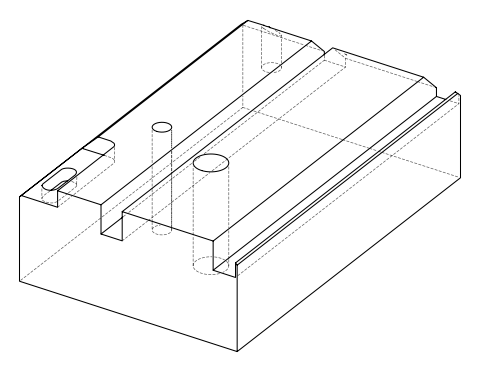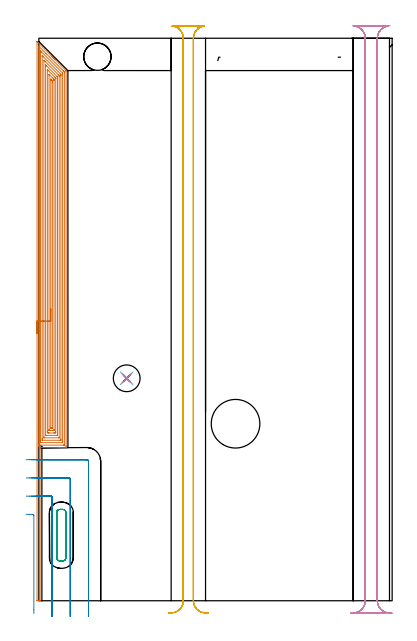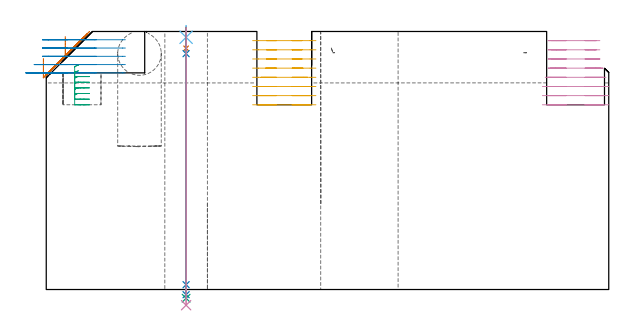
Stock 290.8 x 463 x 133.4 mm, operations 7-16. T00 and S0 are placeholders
(PLAN: 16 operations, 10 tool changes, 88 min)
(1 INDEXABLE_INSERT_DRILL_THROUGH_HOLE_FROM_SOLID | STEP1HOLE | NXT0302_035 | 0.55 min | 167535 mm3)
(2 INDEXABLE_INSERT_DRILL_BLIND_HOLE_FROM_SOLID | STEP1POCKET | NXT0302_016 | 0.25 min | 23567 mm3)
(3 AREA_MILL | FG_CHAMFER_SURFACE | UGT0205_001 | 7.44 min | 36698 mm3)
(4 AREA_MILL_1 | FG_CHAMFER_SURFACE_1 | UGT0205_001 | 10.05 min | 48924 mm3)
(5 AREA_MILL_2 | FG_CHAMFER_SURFACE_2 | UGT0205_001 | 0.23 min | 3075 mm3)
(6 AREA_MILL_3 | FG_CHAMFER_SURFACE_3 | UGT0205_001 | 3.81 min | 76125 mm3)
(7 AREA_MILL_4 | FG_CHAMFER_SURFACE_4 | UGT0205_001 | 24.55 min | 117321 mm3)
(8 MILL_CORNER_NOTCH_RECTANGULAR | CORNER_NOTCH_RECTANGULAR | UGT0201_094 | Follow Part, ap 5, ae 75% | 4.94 min | 111029 mm3)
(9 MILL_RECTANGULAR_POCKET | POCKET_RECTANGULAR_STRAIGHT | NXT0201_011 | Follow Part, ap 3, ae 75% | 1.72 min | 16537 mm3)
(10 MILL_RECTANGULAR_SLOT | SLOT_RECTANGULAR | UGT0201_094 | Follow Part, ap 5, ae 75% | 16.39 min | 463111 mm3)
(11 MILL_RECTANGULAR_SLOT_1 | SLOT_RECTANGULAR_1 | UGT0201_094 | Follow Part, ap 5, ae 75% | 16.28 min | 490563 mm3)
(12 SPOT_DRILL | STEP1HOLE_1 | NXT0321_9005460120000 | 0.05 min | 203 mm3)
(13 DRILL_BLIND_HOLE_INTO_CENTER | STEP1HOLE_1 | NXT0301_029 | 0.04 min | 175 mm3)
(14 GUN_DRILL_THROUGH_HOLE | STEP1HOLE_1 | UGT0307_001 | 0.59 min | 2378 mm3)
(15 SPADE_DRILL_TO_ENLARGE_THROUGH_HOLE | STEP1HOLE_1 | UGT0306_004 | 0.56 min | 16261 mm3)
(16 DRILL_TO_ENLARGE_THROUGH_HOLE | STEP1HOLE_1 | UGT0301_053 | 0.58 min | 31632 mm3)
(TOOL NXT0302_035 | Index. Insert Drill 40mm [880-D4000L40-05] | D40 PA176 FL200 Z2)
(TOOL NXT0302_016 | Index. Insert Drill 22.5mm [880-D2250L25-03] | D22.5 PA176 FL68 Z2)
(TOOL UGT0205_001 | Chamfer Mill 20 x 3 x 45 deg. | D20 FL50 Z2)
(TOOL UGT0201_094 | End mill 20 mm | D20 FL38 Z4)
(TOOL NXT0201_011 | ENDMILL 12mm [2P460-1200-NA 1630] | D12 FL38 Z6)
(TOOL NXT0321_9005460120000 | NC Spot Drill, 142deg, 12mm, Carbide, Uncoated | D12 PA142 FL30 Z2)
(TOOL NXT0301_029 | Carbide Drill 5.8mm [860.1-0580-017A1-MM 2214] | D5.8 PA140 FL28 Z2)
(TOOL UGT0307_001 | Gun Drill 5 mm | D5 PA130 FL24 Z1)
(TOOL UGT0306_004 | Spade Drill 13.5mm | D13.5 PA132 FL10 Z2)
(TOOL UGT0301_053 | Twist Drill 22 mm | D22 PA118 FL150 Z2)
(OP 7 AREA_MILL_4)
G17 G21 G94 G90
T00 M6
G54
G17 G0 G90 X-1.5 Y220.15 S1061 M3
G43 Z143.4 H0
Z119.5
G94 G1 Y220.188 Z118.628 F250.
Y220.302 Z117.764
Y220.491 Z116.912
Y220.753 Z116.08
Y221.087 Z115.274
Y221.49 Z114.5
Y221.959 Z113.764
Y222.49 Z113.072
Y223.079 Z112.429
Y223.722 Z111.84
Y224.414 Z111.308
Y225.15 Z110.84
Y225.924 Z110.437
Y226.73 Z110.103
Y227.562 Z109.841
Y228.414 Z109.652
Y229.278 Z109.538
Y230.15 Z109.5
Y460.003
X-1.496 Y460.28 Z109.504
X-1.494 Y460.282 Z109.505
X-1.48 Y460.28 Z109.52
X-0.734 Y459.535 Z110.263
X10.513 Y448.287 Z121.513
X10.727 Y448.074 Z121.725
X10.891 Y447.911 Z121.886
X11.052 Y447.749 Z122.05
X11.173 Y447.628 Z122.171
X11.333 Y447.47 Z122.328
X11.489 Y447.312 Z122.487
X11.62 Y447.181 Z122.618
X11.774 Y447.028 Z122.77
X11.925 Y446.876 Z122.923
X12.067 Y446.735 Z123.064
X12.216 Y446.586 Z123.211
X12.362 Y446.439 Z123.359
X12.513 Y446.288 Z123.511
X12.657 Y446.145 Z123.653
X12.798 Y446.003 Z123.796
X12.96 Y445.842 Z123.957
X13.099 Y445.703 Z124.095
X13.235 Y445.567 Z124.232
X13.406 Y445.395 Z124.404
X22.337 Y436.464 Z133.336
X22.371 Y436.425 Z133.37
X22.393 Y436.396 Z133.392
X22.4 Y435.57 Z133.4
Y127.44
X22.396 Y126.547 Z133.396
X22.393 Y126.107 Z133.393
X21.928 Y126.1 Z132.928
X17.513 Z128.513
X16.63 Z127.624
X1.003 Z111.998
Y126.01 Z111.997
Y125.654
X1. Y125.288 Z111.999
Y125.281 Z111.997
Y125.273
X1.007 Y125.22 Z111.988
X1.008 Y125.207 Z111.986
X1.002 Y125.203 Z111.997
X1. Y125.202 Z112.
Y0.168
X0.997 Y0.01 Z111.988
X0.903 Y0.003 Z111.895
X0.802 Y0. Z111.802
X0.521 Z111.52
X-0.145 Z110.849
X-1.36 Z109.636
X-1.491 Y0.003 Z109.505
X-1.5 Y0.407 Z109.5
Y230.15
X-0.086 Z110.914
Y455.159
X-0.085 Y456.052 Z110.915
X-0.084 Y456.113 Z110.916
X-0.076 Y456.414 Z110.924
X0.02 Y456.322 Z111.02
X0.236 Y456.113 Z111.236
X5.82 Y450.53 Z116.82
X20.162 Y436.188 Z131.162
X20.774 Y435.57 Z131.774
X20.979 Y435.357 Z131.979
X20.986 Y434.677 Z131.986
X20.985 Y128.394 Z131.985
X20.984 Y128.333 Z131.984
X20.979 Y128.127 Z131.979
X20.975 Y128.11 Z131.975
X20.899 Y128.106 Z131.899
X20.776 Y128.102 Z131.776
X20.623 Y128.101 Z131.623
X20.392 Y128.1 Z131.392
X1.851 Z112.851
X1.621 Y128.098 Z112.621
X0.977 Y128.091 Z111.977
X0.738 Y128.055 Z111.738
X0.52 Y127.971 Z111.52
X0.331 Y127.851 Z111.331
X0.154 Y127.69 Z111.154
X-0.053 Y127.44 Z110.947
X-0.059 Y127.439 Z110.941
X-0.079 Y127.44 Z110.921
X-0.086 Y128.333 Z110.914
Y230.15
X1.328 Z112.328
X1.329 Y451.647 Z112.329
Y451.942
X1.334 Y452.54 Z112.334
X1.335 Y452.548 Z112.335
X1.354 Y452.54 Z112.354
X1.621 Y452.278 Z112.621
X2.254 Y451.647 Z113.254
X19.279 Y434.622 Z130.279
X19.485 Y434.412 Z130.485
X19.536 Y434.357 Z130.536
X19.558 Y434.331 Z130.558
X19.564 Y434.276 Z130.564
X19.568 Y434.08 Z130.568
X19.57 Y433.784 Z130.57
X19.571 Y433.489 Z130.571
Y131.012
X19.569 Y130.719 Z130.569
X19.564 Y130.119 Z130.564
X19.297 Y130.101 Z130.297
X19.279 Z130.279
X1.639 Z112.639
X1.621 Z112.621
X1.336 Y130.119 Z112.336
X1.332 Y130.411 Z112.332
X1.329 Y131.012 Z112.329
Y131.308
X1.328 Y230.15 Z112.328
X2.743 Z113.743
Y447.832
X2.744 Y448.074 Z113.744
X2.748 Y448.584 Z113.748
X2.749 Y448.689 Z113.749
X2.947 Y448.496 Z113.947
X3.377 Y448.074 Z114.377
X17.667 Y433.784 Z128.667
X17.824 Y433.624 Z128.824
X18.145 Y433.295 Z129.145
X18.151 Y433.139 Z129.151
X18.154 Y432.891 Z129.154
X18.157 Y432.24 Z129.157
Y431.998
Y133.041
X18.156 Y132.799 Z129.156
X18.152 Y132.153 Z129.152
X18.15 Y132.113 Z129.15
X18.117 Y132.11 Z129.117
X18.031 Y132.105 Z129.031
X17.859 Y132.102 Z128.859
X17.513 Y132.1 Z128.513
X17.321 Z128.321
X2.956 Y132.101 Z113.956
X2.837 Y132.103 Z113.837
X2.778 Y132.107 Z113.778
X2.753 Y132.11 Z113.753
X2.75 Y132.125 Z113.75
X2.744 Y132.555 Z113.744
X2.743 Y132.799 Z113.743
Y133.45
Y230.15
X4.157 Z115.157
Y444.616
X4.158 Y444.73 Z115.158
X4.161 Y444.805 Z115.161
X4.164 Y444.825 Z115.164
X4.165 Z115.165
X4.192 Y444.804 Z115.192
X4.27 Y444.73 Z115.27
X4.5 Y444.502 Z115.5
X5.152 Y443.85 Z116.152
X16.11 Y432.891 Z127.11
X16.63 Y432.365 Z127.63
X16.718 Y432.272 Z127.718
X16.736 Y432.244 Z127.736
X16.739 Y432.187 Z127.739
X16.742 Y432.112 Z127.742
X16.743 Y431.998 Z127.743
Y431.884
X16.742 Y134.472 Z127.742
X16.741 Y134.357 Z127.741
X16.736 Y134.131 Z127.736
X16.73 Y134.109 Z127.73
X16.72 Y134.106 Z127.72
X16.69 Y134.103 Z127.69
X16.63 Y134.101 Z127.63
X4.748 Y134.1 Z115.748
X4.27 Y134.104 Z115.27
X4.201 Y134.106 Z115.201
X4.166 Y134.11 Z115.166
X4.162 Y134.243 Z115.162
X4.158 Y134.471 Z115.158
X4.157 Y134.585 Z115.157
Y134.699
Y230.15
X5.571 Z116.571
Y440.036
X5.573 Y440.504 Z116.573
X5.577 Y440.929 Z116.577
X5.578 Y440.962 Z116.578
X5.618 Y440.929 Z116.618
X6.035 Y440.516 Z117.035
X14.865 Y431.686 Z125.865
X15.152 Y431.393 Z126.152
X15.296 Y431.244 Z126.296
X15.322 Y431.209 Z126.322
X15.325 Y431.171 Z126.325
X15.326 Y431.105 Z126.326
X15.328 Y430.636 Z126.328
X15.329 Y430.212 Z126.329
X15.328 Y136.795 Z126.328
X15.326 Y136.371 Z126.326
X15.323 Y136.137 Z126.323
X15.322 Y136.116 Z126.322
X15.292 Y136.11 Z126.292
X15.222 Y136.104 Z126.222
X15.132 Y136.101 Z126.132
X6.035 Z117.035
X5.768 Y136.105 Z116.768
X5.59 Y136.11 Z116.59
X5.577 Y136.116 Z116.577
X5.575 Y136.126 Z116.575
X5.573 Y136.158 Z116.573
X5.572 Y136.215 Z116.572
X5.571 Y136.371 Z116.571
Y230.15
X6.985 Z117.985
Y436.464
X6.987 Y436.834 Z117.987
X6.99 Y437.019 Z117.99
X6.992 Y437.094 Z117.992
X7.05 Y437.041 Z118.05
X7.638 Y436.464 Z118.638
X13.099 Y431.004 Z124.099
X13.884 Y430.212 Z124.884
X13.908 Y430.181 Z124.908
X13.91 Y430.159 Z124.91
X13.913 Y430.108 Z124.913
X13.914 Y430.005 Z124.914
X13.915 Y429.799 Z124.915
X13.914 Y139.051 Z124.914
X13.909 Y138.231 Z124.909
X13.907 Y138.157 Z124.907
X13.153 Y138.103 Z124.153
X13.099 Y138.102 Z124.099
X12.272 Y138.1 Z123.272
X8.741 Z119.741
X7.856 Y138.101 Z118.856
X7.801 Y138.104 Z118.801
X6.992 Y138.157 Z117.992
X6.986 Y138.982 Z117.986
Y139.051
X6.985 Y230.15 Z117.985
X8.4 Z119.4
Y432.891
X8.401 Y433.178 Z119.401
X8.403 Y433.219 Z119.403
X8.404 Y433.23 Z119.404
X8.456 Y433.186 Z119.456
X8.607 Y433.044 Z119.607
X8.684 Y432.969 Z119.684
X8.763 Y432.891 Z119.763
X11.333 Y430.321 Z122.333
X12.216 Y429.437 Z123.216
X12.333 Y429.319 Z123.333
X12.453 Y429.189 Z123.453
X12.494 Y429.134 Z123.494
X12.496 Y429.102 Z123.496
X12.499 Y429.032 Z123.499
X12.5 Y428.425 Z123.5
Y428.138
Y140.837
X12.498 Y140.551 Z123.498
X12.493 Y140.262 Z123.493
X12.483 Y140.11 Z123.483
X12.398 Y140.106 Z123.398
X12.216 Y140.102 Z123.216
X12.061 Y140.1 Z123.061
X11.333 Z122.333
X9.412 Z120.412
X8.684 Y140.101 Z119.684
X8.527 Y140.103 Z119.527
X8.406 Y140.111 Z119.406
X8.404 Y140.145 Z119.404
X8.401 Y140.23 Z119.401
X8.4 Y140.837 Z119.4
Y141.125
Y230.15
X9.814 Z120.814
Y428.425
X9.816 Y429.067 Z120.816
X9.819 Y429.319 Z120.819
X9.82 Y429.364 Z120.82
X9.831 Y429.362 Z120.831
X9.881 Y429.319 Z120.881
X10.45 Y428.751 Z121.45
X10.771 Y428.425 Z121.771
X11.079 Y428.099 Z122.079
X11.084 Y427.785 Z122.084
X11.086 Y426.639 Z122.086
Y142.623
X11.084 Y142.301 Z122.084
X11.081 Y142.141 Z122.081
X11.079 Y142.11 Z122.079
X11.04 Y142.106 Z122.04
X10.965 Y142.102 Z121.965
X10.45 Y142.101 Z121.45
X10.082 Y142.102 Z121.082
X9.846 Y142.108 Z120.846
X9.823 Y142.11 Z120.823
X9.82 Y142.138 Z120.82
X9.817 Y142.216 Z120.817
X9.814 Y142.373 Z120.814
Y230.15
Y231.022 Z120.852
Y231.887 Z120.966
Y232.738 Z121.154
Y233.57 Z121.417
Y234.376 Z121.751
Y235.15 Z122.153
Y235.886 Z122.622
Y236.578 Z123.153
Y237.221 Z123.743
Y237.81 Z124.386
Y238.342 Z125.078
Y238.81 Z125.814
Y239.213 Z126.588
Y239.547 Z127.394
Y239.809 Z128.226
Y239.998 Z129.077
Y240.112 Z129.942
Y240.15 Z130.814
G0 Z143.4
M5
M2
(OP 8 MILL_CORNER_NOTCH_RECTANGULAR)
G17 G21 G94 G90
T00 M6
G54
G17 G0 G90 X10.9 Y-13. S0 M3
G43 Z143.4 H0
Z129.12
G94 G1 Y-10. F250.
Y85.105 F500.
G3 X9.905 Y86.1 R1.
G1 X1.
X-2. F250.
G0 Z143.4
X25.9 Y-13.
Z129.12
G1 Y-10.
Y100.105 F500.
G3 X24.905 Y101.1 R1.
G1 X1.
X-2. F250.
G0 Z143.4
X40.9 Y-13.
Z129.12
G1 Y-10.
Y114.7 F500.
G3 X39.5 Y116.1 R1.4
G1 X1.
X-2. F250.
G0 Z143.4
X10.9 Y-13.
Z124.84
G1 Y-10.
Y85.105 F500.
G3 X9.905 Y86.1 R1.
G1 X1.
X-2. F250.
G0 Z143.4
X25.9 Y-13.
Z124.84
G1 Y-10.
Y100.105 F500.
G3 X24.905 Y101.1 R1.
G1 X1.
X-2. F250.
G0 Z143.4
X40.9 Y-13.
Z124.84
G1 Y-10.
Y114.7 F500.
G3 X39.5 Y116.1 R1.4
G1 X1.
X-2. F250.
G0 Z143.4
X10.9 Y-13.
Z120.56
G1 Y-10.
Y85.105 F500.
G3 X9.905 Y86.1 R1.
G1 X1.
X-2. F250.
G0 Z143.4
X25.9 Y-13.
Z120.56
G1 Y-10.
Y100.105 F500.
G3 X24.905 Y101.1 R1.
G1 X1.
X-2. F250.
G0 Z143.4
X40.9 Y-13.
Z120.56
G1 Y-10.
Y114.7 F500.
G3 X39.5 Y116.1 R1.4
G1 X1.
X-2. F250.
G0 Z143.4
X10.9 Y-13.
Z116.28
G1 Y-10.
Y85.105 F500.
G3 X9.905 Y86.1 R1.
G1 X-3.22
X-6.22 F250.
G0 Z143.4
X25.9 Y-13.
Z116.28
G1 Y-10.
Y100.105 F500.
G3 X24.905 Y101.1 R1.
G1 X-3.22
X-6.22 F250.
G0 Z143.4
X40.9 Y-13.
Z116.28
G1 Y-10.
Y114.7 F500.
G3 X39.5 Y116.1 R1.4
G1 X-3.22
X-6.22 F250.
G0 Z143.4
X-4.1 Y-10.512
Z112.
G1 Y-7.512
Y70.106 F500.
G3 X-5.094 Y71.1 R1.
G1 X-7.499
X-10.499 F250.
G0 Z143.4
X10.9 Y-13.
Z112.
G1 Y-10.
Y85.105 F500.
G3 X9.905 Y86.1 R1.
G1 X-7.499
X-10.499 F250.
G0 Z143.4
X25.9 Y-13.
Z112.
G1 Y-10.
Y100.105 F500.
G3 X24.905 Y101.1 R1.
G1 X-7.499
X-10.499 F250.
G0 Z143.4
X40.9 Y-13.
Z112.
G1 Y-10.
Y114.7 F500.
G3 X39.5 Y116.1 R1.4
G1 X-7.499
X-10.499 F250.
G0 Z143.4
M5
M2
(OP 9 MILL_RECTANGULAR_POCKET)
G17 G21 G94 G90
T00 M6
G54
G17 G0 G90 X16.736 Y75.091 S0 M3
G43 Z143.4 H1
Z115.992
G94 G1 X16.454 Y75.003 Z115.913 F250.
X16.049 Y74.801 Z115.792
X15.683 Y74.537 Z115.671
X15.363 Y74.217 Z115.55
X15.099 Y73.851 Z115.429
X14.897 Y73.446 Z115.308
X14.763 Y73.015 Z115.186
X14.7 Y72.567 Z115.065
Y72.4 Z115.021
Y53.95 Z110.077
Y35.5 F500.
G3 X17.5 Y32.7 R2.8
G1 X19.5
G3 X22.3 Y35.5 R2.8
G1 Y72.4
G3 X19.5 Y75.2 R2.8
G1 X17.5
G3 X14.7 Y72.4 R2.8
G1 Y53.95
Y52.95
G0 X16.736 Y75.091 Z113.077
G1 X16.454 Y75.003 Z112.998 F250.
X16.049 Y74.801 Z112.876
X15.683 Y74.537 Z112.755
X15.363 Y74.217 Z112.634
X15.099 Y73.851 Z112.513
X14.897 Y73.446 Z112.392
X14.763 Y73.015 Z112.271
X14.7 Y72.567 Z112.15
Y72.4 Z112.105
Y53.95 Z107.162
Y35.5 F500.
G3 X17.5 Y32.7 R2.8
G1 X19.5
G3 X22.3 Y35.5 R2.8
G1 Y72.4
G3 X19.5 Y75.2 R2.8
G1 X17.5
G3 X14.7 Y72.4 R2.8
G1 Y53.95
Y52.95
G0 X16.736 Y75.091 Z110.162
G1 X16.454 Y75.003 Z110.082 F250.
X16.049 Y74.801 Z109.961
X15.683 Y74.537 Z109.84
X15.363 Y74.217 Z109.719
X15.099 Y73.851 Z109.598
X14.897 Y73.446 Z109.477
X14.763 Y73.015 Z109.356
X14.7 Y72.567 Z109.235
Y72.4 Z109.19
Y53.95 Z104.246
Y35.5 F500.
G3 X17.5 Y32.7 R2.8
G1 X19.5
G3 X22.3 Y35.5 R2.8
G1 Y72.4
G3 X19.5 Y75.2 R2.8
G1 X17.5
G3 X14.7 Y72.4 R2.8
G1 Y53.95
Y52.95
G0 X16.736 Y75.091 Z107.246
G1 X16.454 Y75.003 Z107.167 F250.
X16.049 Y74.801 Z107.046
X15.683 Y74.537 Z106.925
X15.363 Y74.217 Z106.804
X15.099 Y73.851 Z106.682
X14.897 Y73.446 Z106.561
X14.763 Y73.015 Z106.44
X14.7 Y72.567 Z106.319
Y72.4 Z106.274
Y53.95 Z101.331
Y35.5 F500.
G3 X17.5 Y32.7 R2.8
G1 X19.5
G3 X22.3 Y35.5 R2.8
G1 Y72.4
G3 X19.5 Y75.2 R2.8
G1 X17.5
G3 X14.7 Y72.4 R2.8
G1 Y53.95
Y52.95
G0 X16.736 Y75.091 Z104.331
G1 X16.454 Y75.003 Z104.251 F250.
X16.049 Y74.801 Z104.13
X15.683 Y74.537 Z104.009
X15.363 Y74.217 Z103.888
X15.099 Y73.851 Z103.767
X14.897 Y73.446 Z103.646
X14.763 Y73.015 Z103.525
X14.7 Y72.567 Z103.404
Y72.4 Z103.359
Y53.95 Z98.415
Y35.5 F500.
G3 X17.5 Y32.7 R2.8
G1 X19.5
G3 X22.3 Y35.5 R2.8
G1 Y72.4
G3 X19.5 Y75.2 R2.8
G1 X17.5
G3 X14.7 Y72.4 R2.8
G1 Y53.95
Y52.95
G0 X16.736 Y75.091 Z101.415
G1 X16.454 Y75.003 Z101.336 F250.
X16.049 Y74.801 Z101.215
X15.683 Y74.537 Z101.094
X15.363 Y74.217 Z100.973
X15.099 Y73.851 Z100.852
X14.897 Y73.446 Z100.731
X14.763 Y73.015 Z100.61
X14.7 Y72.567 Z100.489
Y72.4 Z100.444
Y53.95 Z95.5
Y35.5 F500.
G3 X17.5 Y32.7 R2.8
G1 X19.5
G3 X22.3 Y35.5 R2.8
G1 Y72.4
G3 X19.5 Y75.2 R2.8
G1 X17.5
G3 X14.7 Y72.4 R2.8
G1 Y53.95
Y52.95
G0 Z143.4
M5
M2
(OP 10 MILL_RECTANGULAR_SLOT)
G17 G21 G94 G90
T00 M6
G54
G17 G0 G90 X261.102 Y473.16 S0 M3
G43 Z143.4 H0
Z128.662
G94 G1 X263.7 Y471.66 F250.
G2 X268.7 Y463. R10. F500.
G1 Y0.
G2 X259.474 Y-9.97 R10.
G1 Y-10.
X280.1
G3 X284.35 Y-9.052 R10.
G2 X278.6 Y0. R10.
G1 Y463.
G2 X283.6 Y471.66 R10.
G1 X286.198 Y473.16 F250.
G0 X261.102 Z123.925
G1 X263.7 Y471.66
G2 X268.7 Y463. R10. F500.
G1 Y0.
G2 X259.474 Y-9.97 R10.
G1 Y-10.
X280.1
G3 X284.35 Y-9.052 R10.
G2 X278.6 Y0. R10.
G1 Y463.
G2 X283.6 Y471.66 R10.
G1 X286.198 Y473.16 F250.
G0 X261.102 Z119.187
G1 X263.7 Y471.66
G2 X268.7 Y463. R10. F500.
G1 Y0.
G2 X259.474 Y-9.97 R10.
G1 Y-10.
X283.812
G3 X286.151 Y-9.723 R10.
G1 X286.144 Y-9.694
G2 X278.6 Y0. R10.
G1 Y463.
G2 X283.6 Y471.66 R10.
G1 X286.198 Y473.16 F250.
G0 X260.548 Y473.276 Z114.45
G1 X263.223 Y471.919
G2 X268.7 Y463. R10. F500.
G1 Y0.
G2 X259.474 Y-9.97 R10.
G1 Y-10.
X287.826
Y-9.97
G2 X278.6 Y0. R10.
G1 Y463.
G2 X284.075 Y471.918 R10.
G1 X286.751 Y473.275 F250.
G0 X257.942 Y473.413 Z109.712
G1 X260.871 Y472.762
G2 X268.7 Y463. R10. F500.
G1 Y0.
G2 X259.474 Y-9.97 R10.
G1 Y-10.
X287.826
Y-9.97
G2 X278.6 Y0. R10.
G1 Y463.
G2 X286.429 Y472.761 R10.
G1 X289.357 Y473.413 F250.
G0 Z143.4
X290.817 Y-10.202
Z104.975
G1 X287.826 Y-9.97
G2 X278.6 Y0. R10. F500.
G1 Y463.
G2 X287.826 Y472.97 R10.
G1 Y473.
X259.474
Y472.97
G2 X268.7 Y463. R10.
G1 Y0.
G2 X259.474 Y-9.97 R10.
G1 X256.483 Y-10.202 F250.
G0 X290.817 Z100.237
G1 X287.826 Y-9.97
G2 X278.6 Y0. R10. F500.
G1 Y463.
G2 X287.826 Y472.97 R10.
G1 Y473.
X259.474
Y472.97
G2 X268.7 Y463. R10.
G1 Y0.
G2 X259.474 Y-9.97 R10.
G1 X256.483 Y-10.202 F250.
G0 X290.817 Z95.5
G1 X287.826 Y-9.97
G2 X278.6 Y0. R10. F500.
G1 Y463.
G2 X287.826 Y472.97 R10.
G1 Y473.
X259.474
Y472.97
G2 X268.7 Y463. R10.
G1 Y0.
G2 X259.474 Y-9.97 R10.
G1 X256.483 Y-10.202 F250.
G0 Z143.4
M5
M2
(OP 11 MILL_RECTANGULAR_SLOT_1)
G17 G21 G94 G90
T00 M6
G54
G17 G0 G90 X139.417 Y-10.202 S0 M3
G43 Z143.4 H0
Z128.662
G94 G1 X136.426 Y-9.97 F250.
G2 X127.2 Y0. R10. F500.
G1 Y463.
G2 X132.2 Y471.66 R10.
G3 X127.2 Y473. R10.
G1 X118.9
G3 X113.9 Y471.66 R10.
G2 X118.9 Y463. R10.
G1 Y0.
G2 X109.674 Y-9.97 R10.
G1 X106.683 Y-10.202 F250.
G0 X139.417 Z123.925
G1 X136.426 Y-9.97
G2 X127.2 Y0. R10. F500.
G1 Y463.
G2 X132.2 Y471.66 R10.
G3 X127.2 Y473. R10.
G1 X118.9
G3 X113.9 Y471.66 R10.
G2 X118.9 Y463. R10.
G1 Y0.
G2 X109.674 Y-9.97 R10.
G1 X106.683 Y-10.202 F250.
G0 X139.417 Z119.187
G1 X136.426 Y-9.97
G2 X127.2 Y0. R10. F500.
G1 Y463.
G2 X132.2 Y471.66 R10.
G3 X127.2 Y473. R10.
G1 X118.9
G3 X113.9 Y471.66 R10.
G2 X118.9 Y463. R10.
G1 Y0.
G2 X109.674 Y-9.97 R10.
G1 X106.683 Y-10.202 F250.
G0 X139.417 Z114.45
G1 X136.426 Y-9.97
G2 X127.2 Y0. R10. F500.
G1 Y463.
G2 X132.683 Y471.922 R10.
G3 X128.167 Y473. R10.
G1 X117.946
G3 X113.423 Y471.919 R10.
G2 X118.9 Y463. R10.
G1 Y0.
G2 X109.674 Y-9.97 R10.
G1 X106.683 Y-10.202 F250.
G0 X139.417 Z109.712
G1 X136.426 Y-9.97
G2 X127.2 Y0. R10. F500.
G1 Y463.
G2 X135.045 Y472.765 R10.
G1 X135.051 Y472.794
G3 X133.033 Y473. R10.
G1 X113.099
G3 X111.065 Y472.791 R10.
G1 X111.071 Y472.762
G2 X118.9 Y463. R10.
G1 Y0.
G2 X109.674 Y-9.97 R10.
G1 X106.683 Y-10.202 F250.
G0 X139.417 Z104.975
G1 X136.426 Y-9.97
G2 X127.2 Y0. R10. F500.
G1 Y463.
G2 X136.426 Y472.97 R10.
G1 Y473.
X109.674
Y472.97
G2 X118.9 Y463. R10.
G1 Y0.
G2 X109.674 Y-9.97 R10.
G1 X106.683 Y-10.202 F250.
G0 X139.417 Z100.237
G1 X136.426 Y-9.97
G2 X127.2 Y0. R10. F500.
G1 Y463.
G2 X136.426 Y472.97 R10.
G1 Y473.
X109.674
Y472.97
G2 X118.9 Y463. R10.
G1 Y0.
G2 X109.674 Y-9.97 R10.
G1 X106.683 Y-10.202 F250.
G0 X139.417 Z95.5
G1 X136.426 Y-9.97
G2 X127.2 Y0. R10. F500.
G1 Y463.
G2 X136.426 Y472.97 R10.
G1 Y473.
X109.674
Y472.97
G2 X118.9 Y463. R10.
G1 Y0.
G2 X109.674 Y-9.97 R10.
G1 X106.683 Y-10.202 F250.
G0 Z143.4
M5
M2
(OP 12 SPOT_DRILL)
G17 G21 G94 G90
T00 M6
G54
G17 G0 G90 X72.3 Y183.1 S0 M3
G43 Z143.4 H0
G94 G81 G98 Z130.4 F250. R136.4
G80
M5
M2
(OP 13 DRILL_BLIND_HOLE_INTO_CENTER)
G17 G21 G94 G90
T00 M6
G54
G17 G0 G90 X72.3 Y183.1 S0 M3
G43 Z143.4 H1
G94 G81 G98 Z124.7 F250. R135.4
G80
M5
M2
(OP 14 GUN_DRILL_THROUGH_HOLE)
G17 G21 G94 G90
T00 M6
G54
G17 G0 G90 X72.3 Y183.1 M8
G43 Z143.4 H0
Z130.89
S716 M3
G94 G1 Z121.944 F125. M26
G4 X.084
Z2.5 F250.
G4 X.084
Z-2.666 F125.
G4 X.084
M5
M9
G0 Z130.89
Z143.4
M2
(OP 15 SPADE_DRILL_TO_ENLARGE_THROUGH_HOLE)
G17 G21 G94 G90
T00 M6
G54
G17 G0 G90 X72.3 Y183.1 S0 M3
G43 Z143.4 H0
G94 G73 G98 Z-4.505 F250. Q12.537 R135.4
G80
M5
M2
(OP 16 DRILL_TO_ENLARGE_THROUGH_HOLE)
G17 G21 G94 G90
T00 M6
G54
G17 G0 G90 X72.3 Y183.1 S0 M3
G43 Z143.4 H0
G94 G73 G98 Z-8.109 F250. Q20.216 R135.4
G80
M5
M2
